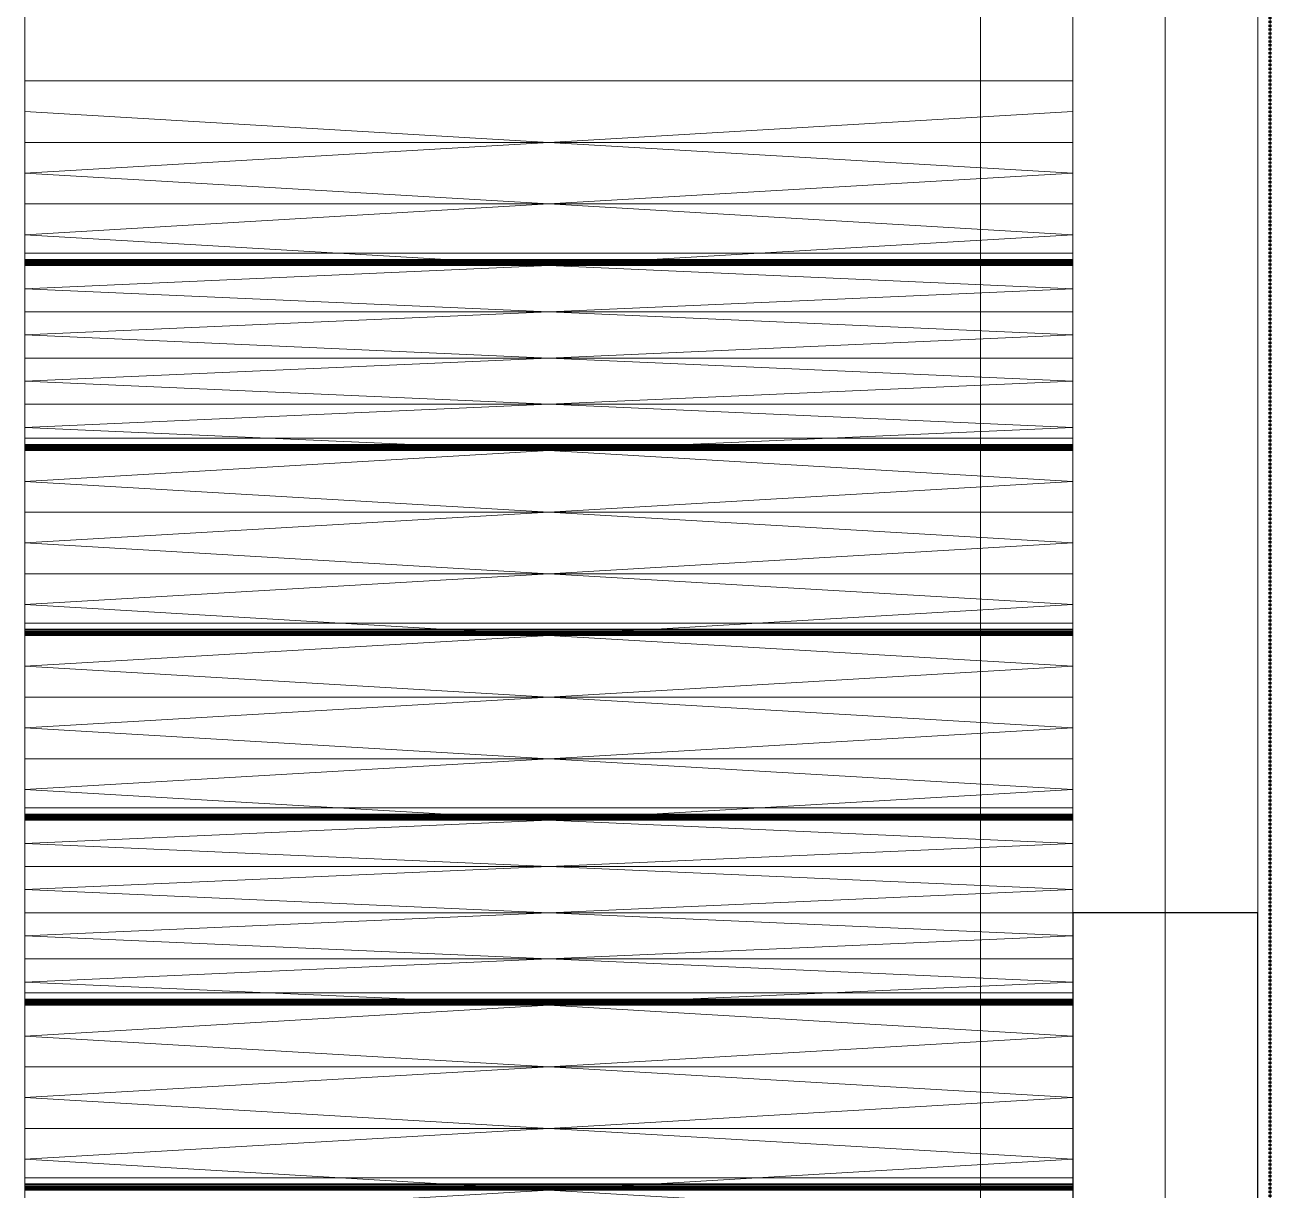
# Model space of a CAD drawing. Header units: millimetres. Extents: x -5300 to 98858, y -5196 to 93886.
# Drawn here: x -1850 to 170, y 83300 to 85191 of the extents above; entities that cross this region are included whole.
import ezdxf

# ---------------------------------------------------------------- set-up
doc = ezdxf.new("R2010")
doc.units = ezdxf.units.MM
doc.linetypes.add('Штрих', pattern=[6.35, 3.175, -3.175])
doc.linetypes.add('Штрих_2_', pattern=[6.35, 3.175, -3.175])
for name, color, linetype, lineweight, true_color in [('_Разделитель помещений_', 4, 'Штрих', 70, 0x00ffff), ('Колонны', 7, 'Continuous', 18, 0x7f7f7f), ('Лестницы', 7, 'Continuous', 18, 0x7f7f7f), ('Перекрытия', 7, 'Continuous', 18, 0x7f7f7f), ('Стены', 7, 'Continuous', 18, 0x7f7f7f)]:
    doc.layers.add(name, color=color, linetype=linetype, lineweight=lineweight, true_color=true_color)

# ---------------------------------------------------------------- blocks, each defined once
blk = doc.blocks.new('ПЕР-003 - ПЕР-003-240210-Подвал')
at = {"layer": 'Перекрытия', "color": 254, "true_color": 0xd4d4d4}
for p, q in [((-150, 89650), (-150, 36650)), ((-150, 36650), (-150, 89650))]:
    blk.add_line(p, q, dxfattribs=at)
blk = doc.blocks.new('СТН-01 - СТН-01 2-240565-Подвал')
at = {"layer": 'Стены', "color": 254, "true_color": 0xd4d4d4}
blk.add_line((0, 0), (0, 89500), dxfattribs=at)
blk = doc.blocks.new('СТН-01 - СТН-01-240558-Подвал')
at = {"layer": 'Стены', "color": 254, "true_color": 0xd4d4d4}
for p, q in [((-300, 89800), (-300, 79600)), ((-300, 89800), (-300, 81500)), ((-300, 79600), (-300, 89800)), ((-150, 89800), (-150, 79600)), ((-150, 79600), (-150, 89800)), ((-150, 81500), (-150, 89800)), ((-150, 89350), (-150, 83750)), ((-150, 89350), (-150, 83750)), ((-150, 83750), (-150, 89350)), ((150, 83750), (150, 89350)), ((150, 83750), (150, 89350)), ((150, 89350), (150, 83750)), ((150, 88390), (150, 82620)), ((150, 88390), (150, 82620)), ((150, 82620), (150, 88390)), ((170, 82620), (170, 88390)), ((170, 82620), (170, 88390)), ((170, 88390), (170, 82620)), ((-150, 83750), (150, 83750)), ((-150, 83750), (-150, 83750)), ((-150, 83750), (150, 83750)), ((-150, 83750), (-150, 83750)), ((150, 83750), (-150, 83750)), ((150, 83750), (150, 83750)), ((150, 83750), (150, 83750))]:
    blk.add_line(p, q, dxfattribs=at)
blk = doc.blocks.new('СТН-01 - СТН-01-240562-Подвал')
for name in ['СТН-01 - СТН-01-240558-Подвал', 'СТН-01 - СТН-01 2-240565-Подвал']:
    blk.add_blockref(name, (0, 0))
blk = doc.blocks.new('СТН-02 217943 - СТН-02 2-248851-Подвал')
at = {"layer": 'Стены', "color": 254, "true_color": 0xd4d4d4}
blk.add_line((-1850, 79600), (-1850, 86300), dxfattribs=at)
blk = doc.blocks.new('СТН-02 217943 - СТН-02 217943-248848-Подвал')
at = {"layer": 'Стены', "color": 254, "true_color": 0xd4d4d4}
for p, q in [((-1850, 79600), (-1850, 86300)), ((-1850, 86300), (-1850, 79600))]:
    blk.add_line(p, q, dxfattribs=at)
blk.add_blockref('СТН-02 217943 - СТН-02 2-248851-Подвал', (0, 0))
blk = doc.blocks.new('ЛК1-Лм1 221610 - ЛК1-Лм1-248860-Подвал')
at = {"layer": 'Лестницы', "color": 254, "true_color": 0xd4d4d4}
for p, q in [((-1850, 85050), (-1850, 85100)), ((-1850, 85100), (-1850, 85100)), ((-1850, 85100), (-1850, 84820)), ((-150, 85100), (-1850, 85100)), ((-1850, 85100), (-1850, 84820)), ((-150, 85100), (-1850, 85100)), ((-1850, 85100), (-1850, 85100)), ((-1850, 85100), (-150, 85100)), ((-1850, 85050), (-1850, 85100)), ((-1850, 85100), (-150, 85100)), ((-150, 85100), (-1850, 85100)), ((-1850, 85100), (-1850, 85100)), ((-1850, 85100), (-150, 85100)), ((-1850, 84800), (-1850, 85100)), ((-1850, 85100), (-150, 85100)), ((-1850, 84810), (-1850, 85100)), ((-1850, 85100), (-1850, 85100)), ((-1850, 85100), (-1850, 84800)), ((-1850, 85100), (-1850, 84810)), ((-150, 85100), (-1850, 85100)), ((-150, 85050), (-150, 85100)), ((-150, 85100), (-150, 85100)), ((-150, 85100), (-150, 84820)), ((-150, 84820), (-150, 85100)), ((-150, 85100), (-150, 85100)), ((-150, 85100), (-150, 85050)), ((-150, 85100), (-150, 85100)), ((-150, 84800), (-150, 85100)), ((-150, 85100), (-150, 85100)), ((-150, 85100), (-150, 84810)), ((-150, 85100), (-150, 84800)), ((-150, 84810), (-150, 85100)), ((-1850, 85000), (-1850, 85050)), ((-1000, 85000), (-1850, 85050)), ((-1850, 85050), (-1000, 85000)), ((-1850, 85000), (-1850, 85050)), ((-150, 85050), (-1000, 85000)), ((-1000, 85000), (-150, 85050)), ((-150, 85000), (-150, 85050)), ((-150, 85050), (-150, 85000)), ((-1850, 84950), (-1850, 85000)), ((-1000, 85000), (-1850, 85000)), ((-1850, 85000), (-1000, 85000)), ((-1000, 85000), (-1850, 84950)), ((-1850, 84950), (-1850, 85000)), ((-1850, 84950), (-1000, 85000)), ((-150, 84950), (-1000, 85000)), ((-1000, 85000), (-150, 85000)), ((-150, 85000), (-1000, 85000)), ((-1000, 85000), (-150, 84950)), ((-150, 84950), (-150, 85000)), ((-150, 85000), (-150, 84950)), ((-1850, 84900), (-1850, 84950)), ((-1850, 84950), (-1000, 84900)), ((-1850, 84900), (-1850, 84950)), ((-1000, 84900), (-1850, 84950)), ((-1000, 84900), (-150, 84950)), ((-150, 84950), (-1000, 84900)), ((-150, 84900), (-150, 84950)), ((-150, 84950), (-150, 84900)), ((-1850, 84850), (-1850, 84900)), ((-1000, 84900), (-1850, 84900)), ((-1850, 84900), (-1000, 84900)), ((-1000, 84900), (-1850, 84850)), ((-1850, 84850), (-1850, 84900)), ((-1850, 84850), (-1000, 84900)), ((-150, 84850), (-1000, 84900)), ((-1000, 84900), (-150, 84900)), ((-150, 84900), (-1000, 84900)), ((-1000, 84900), (-150, 84850)), ((-150, 84850), (-150, 84900)), ((-150, 84900), (-150, 84850)), ((-1850, 84800), (-1850, 84850)), ((-1850, 84850), (-1000, 84800)), ((-1850, 84800), (-1850, 84850)), ((-1000, 84800), (-1850, 84850)), ((-1000, 84800), (-150, 84850)), ((-150, 84850), (-1000, 84800)), ((-150, 84800), (-150, 84850)), ((-150, 84850), (-150, 84800)), ((-1850, 84820), (-1850, 84820)), ((-1850, 84820), (-1850, 84520)), ((-1850, 84820), (-1850, 84520)), ((-150, 84820), (-1850, 84820)), ((-1850, 84820), (-1850, 84820)), ((-1850, 84820), (-150, 84820)), ((-150, 84820), (-1850, 84820)), ((-1850, 84820), (-150, 84820)), ((-150, 84820), (-1850, 84820)), ((-1850, 84820), (-1850, 84800)), ((-1850, 84820), (-150, 84820)), ((-150, 84820), (-1850, 84820)), ((-1850, 84820), (-1850, 84820)), ((-1850, 84800), (-1850, 84820)), ((-1850, 84820), (-1850, 84820)), ((-1850, 84820), (-1850, 84800)), ((-1850, 84820), (-150, 84820)), ((-1850, 84800), (-1850, 84820)), ((-150, 84820), (-1850, 84820)), ((-1850, 84820), (-1850, 84820)), ((-1850, 84820), (-150, 84820)), ((-1850, 84500), (-1850, 84820)), ((-1850, 84820), (-150, 84820)), ((-1850, 84510), (-1850, 84820)), ((-1850, 84820), (-1850, 84820)), ((-1850, 84820), (-1850, 84500)), ((-1850, 84820), (-1850, 84510)), ((-150, 84820), (-1850, 84820)), ((-150, 84820), (-150, 84820)), ((-150, 84820), (-150, 84520)), ((-150, 84520), (-150, 84820)), ((-150, 84820), (-150, 84820)), ((-150, 84800), (-150, 84820)), ((-150, 84800), (-150, 84820)), ((-150, 84820), (-150, 84820)), ((-150, 84820), (-150, 84800)), ((-150, 84820), (-150, 84820)), ((-150, 84820), (-150, 84800)), ((-150, 84820), (-150, 84820)), ((-150, 84500), (-150, 84820)), ((-150, 84820), (-150, 84820)), ((-150, 84820), (-150, 84510)), ((-150, 84820), (-150, 84500)), ((-150, 84510), (-150, 84820)), ((-1850, 84808.3), (-1850, 84810)), ((-1850, 84810), (-150, 84810)), ((-150, 84810), (-1850, 84810)), ((-1850, 84810), (-1850, 84808.3)), ((-1850, 84806.6), (-1850, 84808.3)), ((-1850, 84808.3), (-150, 84808.3)), ((-150, 84808.3), (-1850, 84808.3)), ((-1850, 84808.3), (-1850, 84806.6)), ((-1850, 84805), (-1850, 84806.6)), ((-1850, 84806.6), (-150, 84806.6)), ((-150, 84806.6), (-1850, 84806.6)), ((-1850, 84806.6), (-1850, 84805)), ((-1850, 84803.6), (-1850, 84805)), ((-1850, 84805), (-150, 84805)), ((-150, 84805), (-1850, 84805)), ((-1850, 84805), (-1850, 84803.6)), ((-1850, 84802.3), (-1850, 84803.6)), ((-1850, 84803.6), (-150, 84803.6)), ((-150, 84803.6), (-1850, 84803.6)), ((-1850, 84803.6), (-1850, 84802.3)), ((-1850, 84801.3), (-1850, 84802.3)), ((-1850, 84802.3), (-150, 84802.3)), ((-150, 84802.3), (-1850, 84802.3)), ((-1850, 84802.3), (-1850, 84801.3)), ((-1850, 84800.6), (-1850, 84801.3)), ((-1850, 84801.3), (-150, 84801.3)), ((-150, 84801.3), (-1850, 84801.3)), ((-1850, 84801.3), (-1850, 84800.6)), ((-1850, 84800.2), (-1850, 84800.6)), ((-1850, 84800.6), (-150, 84800.6)), ((-150, 84800.6), (-1850, 84800.6)), ((-1850, 84800.6), (-1850, 84800.2)), ((-1850, 84800), (-1850, 84800.2)), ((-1850, 84800.2), (-150, 84800.2)), ((-150, 84800.2), (-1850, 84800.2)), ((-1850, 84800.2), (-1850, 84800)), ((-1850, 84762.5), (-1850, 84800)), ((-1000, 84800), (-1850, 84800)), ((-1850, 84800), (-1000, 84800)), ((-1000, 84800), (-1850, 84762.5)), ((-1850, 84762.5), (-1850, 84800)), ((-1850, 84762.5), (-1000, 84800)), ((-1850, 84800), (-150, 84800)), ((-1850, 84800), (-150, 84800)), ((-150, 84800), (-1850, 84800)), ((-1850, 84800), (-1850, 84800)), ((-1850, 84800), (-1850, 84800)), ((-150, 84800), (-1850, 84800)), ((-150, 84800), (-1850, 84800)), ((-1850, 84800), (-1850, 84800)), ((-1850, 84800), (-150, 84800)), ((-1850, 84800), (-1850, 84800)), ((-1850, 84800), (-150, 84800)), ((-150, 84800), (-1850, 84800)), ((-150, 84762.5), (-1000, 84800)), ((-1000, 84800), (-150, 84800)), ((-150, 84800), (-1000, 84800)), ((-1000, 84800), (-150, 84762.5)), ((-150, 84810), (-150, 84808.3)), ((-150, 84808.3), (-150, 84810)), ((-150, 84808.3), (-150, 84806.6)), ((-150, 84806.6), (-150, 84808.3)), ((-150, 84806.6), (-150, 84805)), ((-150, 84805), (-150, 84806.6)), ((-150, 84805), (-150, 84803.6)), ((-150, 84803.6), (-150, 84805)), ((-150, 84803.6), (-150, 84802.3)), ((-150, 84802.3), (-150, 84803.6)), ((-150, 84802.3), (-150, 84801.3)), ((-150, 84801.3), (-150, 84802.3)), ((-150, 84801.3), (-150, 84800.6)), ((-150, 84800.6), (-150, 84801.3)), ((-150, 84800.6), (-150, 84800.2)), ((-150, 84800.2), (-150, 84800.6)), ((-150, 84800.2), (-150, 84800)), ((-150, 84800), (-150, 84800.2)), ((-150, 84762.5), (-150, 84800)), ((-150, 84800), (-150, 84762.5)), ((-150, 84800), (-150, 84800)), ((-150, 84800), (-150, 84800)), ((-150, 84800), (-150, 84800)), ((-150, 84800), (-150, 84800)), ((-1850, 84725), (-1850, 84762.5)), ((-1850, 84762.5), (-1000, 84725)), ((-1850, 84725), (-1850, 84762.5)), ((-1000, 84725), (-1850, 84762.5)), ((-1000, 84725), (-150, 84762.5)), ((-150, 84762.5), (-1000, 84725)), ((-150, 84725), (-150, 84762.5)), ((-150, 84762.5), (-150, 84725)), ((-1850, 84687.5), (-1850, 84725)), ((-1000, 84725), (-1850, 84725)), ((-1850, 84725), (-1000, 84725)), ((-1000, 84725), (-1850, 84687.5)), ((-1850, 84687.5), (-1850, 84725)), ((-1850, 84687.5), (-1000, 84725)), ((-150, 84687.5), (-1000, 84725)), ((-1000, 84725), (-150, 84725)), ((-150, 84725), (-1000, 84725)), ((-1000, 84725), (-150, 84687.5)), ((-150, 84687.5), (-150, 84725)), ((-150, 84725), (-150, 84687.5)), ((-1850, 84650), (-1850, 84687.5)), ((-1850, 84687.5), (-1000, 84650)), ((-1850, 84650), (-1850, 84687.5)), ((-1000, 84650), (-1850, 84687.5)), ((-1000, 84650), (-150, 84687.5)), ((-150, 84687.5), (-1000, 84650)), ((-150, 84650), (-150, 84687.5)), ((-150, 84687.5), (-150, 84650)), ((-1850, 84612.5), (-1850, 84650)), ((-1000, 84650), (-1850, 84650)), ((-1850, 84650), (-1000, 84650)), ((-1000, 84650), (-1850, 84612.5)), ((-1850, 84612.5), (-1850, 84650)), ((-1850, 84612.5), (-1000, 84650)), ((-150, 84612.5), (-1000, 84650)), ((-1000, 84650), (-150, 84650)), ((-150, 84650), (-1000, 84650)), ((-1000, 84650), (-150, 84612.5)), ((-150, 84612.5), (-150, 84650)), ((-150, 84650), (-150, 84612.5)), ((-1850, 84575), (-1850, 84612.5)), ((-1850, 84612.5), (-1000, 84575)), ((-1850, 84575), (-1850, 84612.5)), ((-1000, 84575), (-1850, 84612.5)), ((-1000, 84575), (-150, 84612.5)), ((-150, 84612.5), (-1000, 84575)), ((-150, 84575), (-150, 84612.5)), ((-150, 84612.5), (-150, 84575)), ((-1850, 84537.5), (-1850, 84575)), ((-1000, 84575), (-1850, 84575)), ((-1850, 84575), (-1000, 84575)), ((-1000, 84575), (-1850, 84537.5)), ((-1850, 84537.5), (-1850, 84575)), ((-1850, 84537.5), (-1000, 84575)), ((-150, 84537.5), (-1000, 84575)), ((-1000, 84575), (-150, 84575)), ((-150, 84575), (-1000, 84575)), ((-1000, 84575), (-150, 84537.5)), ((-150, 84537.5), (-150, 84575)), ((-150, 84575), (-150, 84537.5)), ((-1850, 84500), (-1850, 84537.5)), ((-1850, 84537.5), (-1000, 84500)), ((-1850, 84500), (-1850, 84537.5)), ((-1000, 84500), (-1850, 84537.5)), ((-1000, 84500), (-150, 84537.5)), ((-150, 84537.5), (-1000, 84500)), ((-150, 84500), (-150, 84537.5)), ((-150, 84537.5), (-150, 84500)), ((-1850, 84520), (-1850, 84520)), ((-1850, 84520), (-1850, 84220)), ((-1850, 84520), (-1850, 84220)), ((-150, 84520), (-1850, 84520)), ((-1850, 84520), (-150, 84520)), ((-150, 84520), (-1850, 84520)), ((-1850, 84520), (-1850, 84520)), ((-1850, 84520), (-150, 84520)), ((-150, 84520), (-1850, 84520)), ((-1850, 84520), (-1850, 84500)), ((-1850, 84520), (-150, 84520)), ((-150, 84520), (-1850, 84520)), ((-1850, 84520), (-1850, 84520)), ((-1850, 84500), (-1850, 84520)), ((-1850, 84520), (-1850, 84520)), ((-1850, 84520), (-1850, 84500)), ((-1850, 84520), (-150, 84520)), ((-1850, 84500), (-1850, 84520)), ((-150, 84520), (-1850, 84520)), ((-1850, 84520), (-1850, 84520)), ((-1850, 84520), (-150, 84520)), ((-1850, 84200), (-1850, 84520)), ((-1850, 84520), (-150, 84520)), ((-1850, 84210), (-1850, 84520)), ((-1850, 84520), (-1850, 84520)), ((-1850, 84520), (-1850, 84200)), ((-1850, 84520), (-1850, 84210)), ((-150, 84520), (-1850, 84520)), ((-150, 84520), (-150, 84520)), ((-150, 84520), (-150, 84220)), ((-150, 84220), (-150, 84520)), ((-150, 84520), (-150, 84520)), ((-150, 84500), (-150, 84520)), ((-150, 84500), (-150, 84520)), ((-150, 84520), (-150, 84520)), ((-150, 84520), (-150, 84500)), ((-150, 84520), (-150, 84520)), ((-150, 84520), (-150, 84500)), ((-150, 84520), (-150, 84520)), ((-150, 84200), (-150, 84520)), ((-150, 84520), (-150, 84520)), ((-150, 84520), (-150, 84210)), ((-150, 84520), (-150, 84200)), ((-150, 84210), (-150, 84520)), ((-1850, 84508.3), (-1850, 84510)), ((-1850, 84510), (-150, 84510)), ((-150, 84510), (-1850, 84510)), ((-1850, 84510), (-1850, 84508.3)), ((-1850, 84506.6), (-1850, 84508.3)), ((-1850, 84508.3), (-150, 84508.3)), ((-150, 84508.3), (-1850, 84508.3)), ((-1850, 84508.3), (-1850, 84506.6)), ((-1850, 84505), (-1850, 84506.6)), ((-1850, 84506.6), (-150, 84506.6)), ((-150, 84506.6), (-1850, 84506.6)), ((-1850, 84506.6), (-1850, 84505)), ((-1850, 84503.6), (-1850, 84505)), ((-1850, 84505), (-150, 84505)), ((-150, 84505), (-1850, 84505)), ((-1850, 84505), (-1850, 84503.6)), ((-1850, 84502.3), (-1850, 84503.6)), ((-1850, 84503.6), (-150, 84503.6)), ((-150, 84503.6), (-1850, 84503.6)), ((-1850, 84503.6), (-1850, 84502.3)), ((-1850, 84501.3), (-1850, 84502.3)), ((-1850, 84502.3), (-150, 84502.3)), ((-150, 84502.3), (-1850, 84502.3)), ((-1850, 84502.3), (-1850, 84501.3)), ((-1850, 84500.6), (-1850, 84501.3)), ((-1850, 84501.3), (-150, 84501.3)), ((-150, 84501.3), (-1850, 84501.3)), ((-1850, 84501.3), (-1850, 84500.6)), ((-1850, 84500.2), (-1850, 84500.6)), ((-1850, 84500.6), (-150, 84500.6)), ((-150, 84500.6), (-1850, 84500.6)), ((-1850, 84500.6), (-1850, 84500.2)), ((-1850, 84500), (-1850, 84500.2)), ((-1850, 84500.2), (-150, 84500.2)), ((-150, 84500.2), (-1850, 84500.2)), ((-1850, 84500.2), (-1850, 84500)), ((-1850, 84450), (-1850, 84500)), ((-1000, 84500), (-1850, 84500)), ((-1850, 84500), (-1000, 84500)), ((-1000, 84500), (-1850, 84450)), ((-1850, 84450), (-1850, 84500)), ((-1850, 84450), (-1000, 84500)), ((-1850, 84500), (-150, 84500)), ((-1850, 84500), (-150, 84500)), ((-150, 84500), (-1850, 84500)), ((-1850, 84500), (-1850, 84500)), ((-1850, 84500), (-1850, 84500)), ((-150, 84500), (-1850, 84500)), ((-150, 84500), (-1850, 84500)), ((-1850, 84500), (-1850, 84500)), ((-1850, 84500), (-150, 84500)), ((-1850, 84500), (-1850, 84500)), ((-1850, 84500), (-150, 84500)), ((-150, 84500), (-1850, 84500)), ((-150, 84450), (-1000, 84500)), ((-1000, 84500), (-150, 84500)), ((-150, 84500), (-1000, 84500)), ((-1000, 84500), (-150, 84450)), ((-150, 84510), (-150, 84508.3)), ((-150, 84508.3), (-150, 84510)), ((-150, 84508.3), (-150, 84506.6)), ((-150, 84506.6), (-150, 84508.3)), ((-150, 84506.6), (-150, 84505)), ((-150, 84505), (-150, 84506.6)), ((-150, 84505), (-150, 84503.6)), ((-150, 84503.6), (-150, 84505)), ((-150, 84503.6), (-150, 84502.3)), ((-150, 84502.3), (-150, 84503.6)), ((-150, 84502.3), (-150, 84501.3)), ((-150, 84501.3), (-150, 84502.3)), ((-150, 84501.3), (-150, 84500.6)), ((-150, 84500.6), (-150, 84501.3)), ((-150, 84500.6), (-150, 84500.2)), ((-150, 84500.2), (-150, 84500.6)), ((-150, 84500.2), (-150, 84500)), ((-150, 84500), (-150, 84500.2)), ((-150, 84450), (-150, 84500)), ((-150, 84500), (-150, 84450)), ((-150, 84500), (-150, 84500)), ((-150, 84500), (-150, 84500)), ((-150, 84500), (-150, 84500)), ((-150, 84500), (-150, 84500)), ((-1850, 84400), (-1850, 84450)), ((-1850, 84450), (-1000, 84400)), ((-1850, 84400), (-1850, 84450)), ((-1000, 84400), (-1850, 84450)), ((-1000, 84400), (-150, 84450)), ((-150, 84450), (-1000, 84400)), ((-150, 84400), (-150, 84450)), ((-150, 84450), (-150, 84400)), ((-1850, 84350), (-1850, 84400)), ((-1000, 84400), (-1850, 84400)), ((-1850, 84400), (-1000, 84400)), ((-1000, 84400), (-1850, 84350)), ((-1850, 84350), (-1850, 84400)), ((-1850, 84350), (-1000, 84400)), ((-150, 84350), (-1000, 84400)), ((-1000, 84400), (-150, 84400)), ((-150, 84400), (-1000, 84400)), ((-1000, 84400), (-150, 84350)), ((-150, 84350), (-150, 84400)), ((-150, 84400), (-150, 84350)), ((-1850, 84300), (-1850, 84350)), ((-1850, 84350), (-1000, 84300)), ((-1850, 84300), (-1850, 84350)), ((-1000, 84300), (-1850, 84350)), ((-1000, 84300), (-150, 84350)), ((-150, 84350), (-1000, 84300)), ((-150, 84300), (-150, 84350)), ((-150, 84350), (-150, 84300)), ((-1850, 84250), (-1850, 84300)), ((-1000, 84300), (-1850, 84300)), ((-1850, 84300), (-1000, 84300)), ((-1000, 84300), (-1850, 84250)), ((-1850, 84250), (-1850, 84300)), ((-1850, 84250), (-1000, 84300)), ((-150, 84250), (-1000, 84300)), ((-1000, 84300), (-150, 84300)), ((-150, 84300), (-1000, 84300)), ((-1000, 84300), (-150, 84250)), ((-150, 84250), (-150, 84300)), ((-150, 84300), (-150, 84250)), ((-1850, 84200), (-1850, 84250)), ((-1850, 84250), (-1000, 84200)), ((-1850, 84200), (-1850, 84250)), ((-1000, 84200), (-1850, 84250)), ((-1000, 84200), (-150, 84250)), ((-150, 84250), (-1000, 84200)), ((-150, 84200), (-150, 84250)), ((-150, 84250), (-150, 84200)), ((-1850, 84220), (-1850, 84220)), ((-1850, 84220), (-1850, 83920)), ((-1850, 84220), (-1850, 83920)), ((-150, 84220), (-1850, 84220)), ((-1850, 84220), (-150, 84220)), ((-150, 84220), (-1850, 84220)), ((-1850, 84220), (-1850, 84220)), ((-1850, 84220), (-150, 84220)), ((-150, 84220), (-1850, 84220)), ((-1850, 84220), (-1850, 84200)), ((-1850, 84220), (-150, 84220)), ((-150, 84220), (-1850, 84220)), ((-1850, 84220), (-1850, 84220)), ((-1850, 84200), (-1850, 84220)), ((-1850, 84220), (-1850, 84220)), ((-1850, 84220), (-1850, 84200)), ((-1850, 84220), (-150, 84220)), ((-1850, 84200), (-1850, 84220)), ((-150, 84220), (-1850, 84220)), ((-1850, 84220), (-1850, 84220)), ((-1850, 84220), (-150, 84220)), ((-1850, 83900), (-1850, 84220)), ((-1850, 84220), (-150, 84220)), ((-1850, 83910), (-1850, 84220)), ((-1850, 84220), (-1850, 84220)), ((-1850, 84220), (-1850, 83900)), ((-1850, 84220), (-1850, 83910)), ((-150, 84220), (-1850, 84220)), ((-150, 84220), (-150, 84220)), ((-150, 84220), (-150, 83920)), ((-150, 83920), (-150, 84220)), ((-150, 84220), (-150, 84220)), ((-150, 84200), (-150, 84220)), ((-150, 84200), (-150, 84220)), ((-150, 84220), (-150, 84220)), ((-150, 84220), (-150, 84200)), ((-150, 84220), (-150, 84220)), ((-150, 84220), (-150, 84200)), ((-150, 84220), (-150, 84220)), ((-150, 83900), (-150, 84220)), ((-150, 84220), (-150, 84220)), ((-150, 84220), (-150, 83910)), ((-150, 84220), (-150, 83900)), ((-150, 83910), (-150, 84220)), ((-1850, 84208.3), (-1850, 84210)), ((-1850, 84210), (-150, 84210)), ((-150, 84210), (-1850, 84210)), ((-1850, 84210), (-1850, 84208.3)), ((-1850, 84206.6), (-1850, 84208.3)), ((-1850, 84208.3), (-150, 84208.3)), ((-150, 84208.3), (-1850, 84208.3)), ((-1850, 84208.3), (-1850, 84206.6)), ((-1850, 84205), (-1850, 84206.6)), ((-1850, 84206.6), (-150, 84206.6)), ((-150, 84206.6), (-1850, 84206.6)), ((-1850, 84206.6), (-1850, 84205)), ((-1850, 84203.6), (-1850, 84205)), ((-1850, 84205), (-150, 84205)), ((-150, 84205), (-1850, 84205)), ((-1850, 84205), (-1850, 84203.6)), ((-1850, 84202.3), (-1850, 84203.6)), ((-1850, 84203.6), (-150, 84203.6)), ((-150, 84203.6), (-1850, 84203.6)), ((-1850, 84203.6), (-1850, 84202.3)), ((-1850, 84201.3), (-1850, 84202.3)), ((-1850, 84202.3), (-150, 84202.3)), ((-150, 84202.3), (-1850, 84202.3)), ((-1850, 84202.3), (-1850, 84201.3)), ((-1850, 84200.6), (-1850, 84201.3)), ((-1850, 84201.3), (-150, 84201.3)), ((-150, 84201.3), (-1850, 84201.3)), ((-1850, 84201.3), (-1850, 84200.6)), ((-1850, 84200.2), (-1850, 84200.6)), ((-1850, 84200.6), (-150, 84200.6)), ((-150, 84200.6), (-1850, 84200.6)), ((-1850, 84200.6), (-1850, 84200.2)), ((-1850, 84200), (-1850, 84200.2)), ((-1850, 84200.2), (-150, 84200.2)), ((-150, 84200.2), (-1850, 84200.2)), ((-1850, 84200.2), (-1850, 84200)), ((-1850, 84150), (-1850, 84200)), ((-1000, 84200), (-1850, 84200)), ((-1850, 84200), (-1000, 84200)), ((-1000, 84200), (-1850, 84150)), ((-1850, 84150), (-1850, 84200)), ((-1850, 84150), (-1000, 84200)), ((-1850, 84200), (-150, 84200)), ((-1850, 84200), (-150, 84200)), ((-150, 84200), (-1850, 84200)), ((-1850, 84200), (-1850, 84200)), ((-1850, 84200), (-1850, 84200)), ((-150, 84200), (-1850, 84200)), ((-150, 84200), (-1850, 84200)), ((-1850, 84200), (-1850, 84200)), ((-1850, 84200), (-150, 84200)), ((-1850, 84200), (-1850, 84200)), ((-1850, 84200), (-150, 84200)), ((-150, 84200), (-1850, 84200)), ((-150, 84150), (-1000, 84200)), ((-1000, 84200), (-150, 84200)), ((-150, 84200), (-1000, 84200)), ((-1000, 84200), (-150, 84150)), ((-150, 84210), (-150, 84208.3)), ((-150, 84208.3), (-150, 84210)), ((-150, 84208.3), (-150, 84206.6)), ((-150, 84206.6), (-150, 84208.3)), ((-150, 84206.6), (-150, 84205)), ((-150, 84205), (-150, 84206.6)), ((-150, 84205), (-150, 84203.6)), ((-150, 84203.6), (-150, 84205)), ((-150, 84203.6), (-150, 84202.3)), ((-150, 84202.3), (-150, 84203.6)), ((-150, 84202.3), (-150, 84201.3)), ((-150, 84201.3), (-150, 84202.3)), ((-150, 84201.3), (-150, 84200.6)), ((-150, 84200.6), (-150, 84201.3)), ((-150, 84200.6), (-150, 84200.2)), ((-150, 84200.2), (-150, 84200.6)), ((-150, 84200.2), (-150, 84200)), ((-150, 84200), (-150, 84200.2)), ((-150, 84150), (-150, 84200)), ((-150, 84200), (-150, 84150)), ((-150, 84200), (-150, 84200)), ((-150, 84200), (-150, 84200)), ((-150, 84200), (-150, 84200)), ((-150, 84200), (-150, 84200)), ((-1850, 84100), (-1850, 84150)), ((-1850, 84150), (-1000, 84100)), ((-1850, 84100), (-1850, 84150)), ((-1000, 84100), (-1850, 84150)), ((-1000, 84100), (-150, 84150)), ((-150, 84150), (-1000, 84100)), ((-150, 84100), (-150, 84150)), ((-150, 84150), (-150, 84100)), ((-1850, 84050), (-1850, 84100)), ((-1000, 84100), (-1850, 84100)), ((-1850, 84100), (-1000, 84100)), ((-1000, 84100), (-1850, 84050)), ((-1850, 84050), (-1850, 84100)), ((-1850, 84050), (-1000, 84100)), ((-150, 84050), (-1000, 84100)), ((-1000, 84100), (-150, 84100)), ((-150, 84100), (-1000, 84100)), ((-1000, 84100), (-150, 84050)), ((-150, 84050), (-150, 84100)), ((-150, 84100), (-150, 84050)), ((-1850, 84000), (-1850, 84050)), ((-1850, 84050), (-1000, 84000)), ((-1850, 84000), (-1850, 84050)), ((-1000, 84000), (-1850, 84050)), ((-1000, 84000), (-150, 84050)), ((-150, 84050), (-1000, 84000)), ((-150, 84000), (-150, 84050)), ((-150, 84050), (-150, 84000)), ((-1850, 83950), (-1850, 84000)), ((-1000, 84000), (-1850, 84000)), ((-1850, 84000), (-1000, 84000)), ((-1000, 84000), (-1850, 83950)), ((-1850, 83950), (-1850, 84000)), ((-1850, 83950), (-1000, 84000)), ((-150, 83950), (-1000, 84000)), ((-1000, 84000), (-150, 84000)), ((-150, 84000), (-1000, 84000)), ((-1000, 84000), (-150, 83950)), ((-150, 83950), (-150, 84000)), ((-150, 84000), (-150, 83950)), ((-1850, 83900), (-1850, 83950)), ((-1850, 83950), (-1000, 83900)), ((-1850, 83900), (-1850, 83950)), ((-1000, 83900), (-1850, 83950)), ((-1000, 83900), (-150, 83950)), ((-150, 83950), (-1000, 83900)), ((-150, 83900), (-150, 83950)), ((-150, 83950), (-150, 83900)), ((-1850, 83920), (-1850, 83920)), ((-1850, 83920), (-1850, 83620)), ((-1850, 83920), (-1850, 83620)), ((-150, 83920), (-1850, 83920)), ((-1850, 83920), (-150, 83920)), ((-150, 83920), (-1850, 83920)), ((-1850, 83920), (-1850, 83920)), ((-1850, 83920), (-150, 83920)), ((-150, 83920), (-1850, 83920)), ((-1850, 83920), (-1850, 83900)), ((-1850, 83920), (-150, 83920)), ((-150, 83920), (-1850, 83920)), ((-1850, 83920), (-1850, 83920)), ((-1850, 83900), (-1850, 83920)), ((-1850, 83920), (-1850, 83920)), ((-1850, 83920), (-1850, 83900)), ((-1850, 83920), (-150, 83920)), ((-1850, 83900), (-1850, 83920)), ((-150, 83920), (-1850, 83920)), ((-1850, 83920), (-1850, 83920)), ((-1850, 83920), (-150, 83920)), ((-1850, 83600), (-1850, 83920)), ((-1850, 83920), (-150, 83920)), ((-1850, 83610), (-1850, 83920)), ((-1850, 83920), (-1850, 83920)), ((-1850, 83920), (-1850, 83600)), ((-1850, 83920), (-1850, 83610)), ((-150, 83920), (-1850, 83920)), ((-150, 83920), (-150, 83920)), ((-150, 83920), (-150, 83620)), ((-150, 83620), (-150, 83920)), ((-150, 83920), (-150, 83920)), ((-150, 83900), (-150, 83920)), ((-150, 83900), (-150, 83920)), ((-150, 83920), (-150, 83920)), ((-150, 83920), (-150, 83900)), ((-150, 83920), (-150, 83920)), ((-150, 83920), (-150, 83900)), ((-150, 83920), (-150, 83920)), ((-150, 83600), (-150, 83920)), ((-150, 83920), (-150, 83920)), ((-150, 83920), (-150, 83610)), ((-150, 83920), (-150, 83600)), ((-150, 83610), (-150, 83920)), ((-1850, 83908.3), (-1850, 83910)), ((-1850, 83910), (-150, 83910)), ((-150, 83910), (-1850, 83910)), ((-1850, 83910), (-1850, 83908.3)), ((-1850, 83906.6), (-1850, 83908.3)), ((-1850, 83908.3), (-150, 83908.3)), ((-150, 83908.3), (-1850, 83908.3)), ((-1850, 83908.3), (-1850, 83906.6)), ((-1850, 83905), (-1850, 83906.6)), ((-1850, 83906.6), (-150, 83906.6)), ((-150, 83906.6), (-1850, 83906.6)), ((-1850, 83906.6), (-1850, 83905)), ((-1850, 83903.6), (-1850, 83905)), ((-1850, 83905), (-150, 83905)), ((-150, 83905), (-1850, 83905)), ((-1850, 83905), (-1850, 83903.6)), ((-1850, 83902.3), (-1850, 83903.6)), ((-1850, 83903.6), (-150, 83903.6)), ((-150, 83903.6), (-1850, 83903.6)), ((-1850, 83903.6), (-1850, 83902.3)), ((-1850, 83901.3), (-1850, 83902.3)), ((-1850, 83902.3), (-150, 83902.3)), ((-150, 83902.3), (-1850, 83902.3)), ((-1850, 83902.3), (-1850, 83901.3)), ((-1850, 83900.6), (-1850, 83901.3)), ((-1850, 83901.3), (-150, 83901.3)), ((-150, 83901.3), (-1850, 83901.3)), ((-1850, 83901.3), (-1850, 83900.6)), ((-1850, 83900.2), (-1850, 83900.6)), ((-1850, 83900.6), (-150, 83900.6)), ((-150, 83900.6), (-1850, 83900.6)), ((-1850, 83900.6), (-1850, 83900.2)), ((-1850, 83900), (-1850, 83900.2)), ((-1850, 83900.2), (-150, 83900.2)), ((-150, 83900.2), (-1850, 83900.2)), ((-1850, 83900.2), (-1850, 83900)), ((-1850, 83862.5), (-1850, 83900)), ((-1000, 83900), (-1850, 83900)), ((-1850, 83900), (-1000, 83900)), ((-1000, 83900), (-1850, 83862.5)), ((-1850, 83862.5), (-1850, 83900)), ((-1850, 83862.5), (-1000, 83900)), ((-1850, 83900), (-150, 83900)), ((-1850, 83900), (-150, 83900)), ((-150, 83900), (-1850, 83900)), ((-1850, 83900), (-1850, 83900)), ((-1850, 83900), (-1850, 83900)), ((-150, 83900), (-1850, 83900)), ((-150, 83900), (-1850, 83900)), ((-1850, 83900), (-1850, 83900)), ((-1850, 83900), (-150, 83900)), ((-1850, 83900), (-1850, 83900)), ((-1850, 83900), (-150, 83900)), ((-150, 83900), (-1850, 83900)), ((-150, 83862.5), (-1000, 83900)), ((-1000, 83900), (-150, 83900)), ((-150, 83900), (-1000, 83900)), ((-1000, 83900), (-150, 83862.5)), ((-150, 83910), (-150, 83908.3)), ((-150, 83908.3), (-150, 83910)), ((-150, 83908.3), (-150, 83906.6)), ((-150, 83906.6), (-150, 83908.3)), ((-150, 83906.6), (-150, 83905)), ((-150, 83905), (-150, 83906.6)), ((-150, 83905), (-150, 83903.6)), ((-150, 83903.6), (-150, 83905)), ((-150, 83903.6), (-150, 83902.3)), ((-150, 83902.3), (-150, 83903.6)), ((-150, 83902.3), (-150, 83901.3)), ((-150, 83901.3), (-150, 83902.3)), ((-150, 83901.3), (-150, 83900.6)), ((-150, 83900.6), (-150, 83901.3)), ((-150, 83900.6), (-150, 83900.2)), ((-150, 83900.2), (-150, 83900.6)), ((-150, 83900.2), (-150, 83900)), ((-150, 83900), (-150, 83900.2)), ((-150, 83862.5), (-150, 83900)), ((-150, 83900), (-150, 83862.5)), ((-150, 83900), (-150, 83900)), ((-150, 83900), (-150, 83900)), ((-150, 83900), (-150, 83900)), ((-150, 83900), (-150, 83900)), ((-1850, 83825), (-1850, 83862.5)), ((-1850, 83862.5), (-1000, 83825)), ((-1850, 83825), (-1850, 83862.5)), ((-1000, 83825), (-1850, 83862.5)), ((-1000, 83825), (-150, 83862.5)), ((-150, 83862.5), (-1000, 83825)), ((-150, 83825), (-150, 83862.5)), ((-150, 83862.5), (-150, 83825)), ((-1850, 83787.5), (-1850, 83825)), ((-1000, 83825), (-1850, 83825)), ((-1850, 83825), (-1000, 83825)), ((-1000, 83825), (-1850, 83787.5)), ((-1850, 83787.5), (-1850, 83825)), ((-1850, 83787.5), (-1000, 83825)), ((-150, 83787.5), (-1000, 83825)), ((-1000, 83825), (-150, 83825)), ((-150, 83825), (-1000, 83825)), ((-1000, 83825), (-150, 83787.5)), ((-150, 83787.5), (-150, 83825)), ((-150, 83825), (-150, 83787.5)), ((-1850, 83750), (-1850, 83787.5)), ((-1850, 83787.5), (-1000, 83750)), ((-1850, 83750), (-1850, 83787.5)), ((-1000, 83750), (-1850, 83787.5)), ((-1000, 83750), (-150, 83787.5)), ((-150, 83787.5), (-1000, 83750)), ((-150, 83750), (-150, 83787.5)), ((-150, 83787.5), (-150, 83750)), ((-1850, 83712.5), (-1850, 83750)), ((-1000, 83750), (-1850, 83750)), ((-1850, 83750), (-1000, 83750)), ((-1000, 83750), (-1850, 83712.5)), ((-1850, 83712.5), (-1850, 83750)), ((-1850, 83712.5), (-1000, 83750)), ((-150, 83712.5), (-1000, 83750)), ((-1000, 83750), (-150, 83750)), ((-150, 83750), (-1000, 83750)), ((-1000, 83750), (-150, 83712.5)), ((-150, 83712.5), (-150, 83750)), ((-150, 83750), (-150, 83712.5)), ((-1850, 83675), (-1850, 83712.5)), ((-1850, 83712.5), (-1000, 83675)), ((-1850, 83675), (-1850, 83712.5)), ((-1000, 83675), (-1850, 83712.5)), ((-1000, 83675), (-150, 83712.5)), ((-150, 83712.5), (-1000, 83675)), ((-150, 83675), (-150, 83712.5)), ((-150, 83712.5), (-150, 83675)), ((-1850, 83637.5), (-1850, 83675)), ((-1000, 83675), (-1850, 83675)), ((-1850, 83675), (-1000, 83675)), ((-1000, 83675), (-1850, 83637.5)), ((-1850, 83637.5), (-1850, 83675)), ((-1850, 83637.5), (-1000, 83675)), ((-150, 83637.5), (-1000, 83675)), ((-1000, 83675), (-150, 83675)), ((-150, 83675), (-1000, 83675)), ((-1000, 83675), (-150, 83637.5)), ((-150, 83637.5), (-150, 83675)), ((-150, 83675), (-150, 83637.5)), ((-1850, 83600), (-1850, 83637.5)), ((-1850, 83637.5), (-1000, 83600)), ((-1850, 83600), (-1850, 83637.5)), ((-1000, 83600), (-1850, 83637.5)), ((-1000, 83600), (-150, 83637.5)), ((-150, 83637.5), (-1000, 83600)), ((-150, 83600), (-150, 83637.5)), ((-150, 83637.5), (-150, 83600)), ((-1850, 83620), (-1850, 83620)), ((-1850, 83620), (-1850, 83320)), ((-1850, 83620), (-1850, 83320)), ((-150, 83620), (-1850, 83620)), ((-1850, 83620), (-150, 83620)), ((-150, 83620), (-1850, 83620)), ((-1850, 83620), (-1850, 83620)), ((-1850, 83620), (-150, 83620)), ((-150, 83620), (-1850, 83620)), ((-1850, 83620), (-1850, 83600)), ((-1850, 83620), (-150, 83620)), ((-150, 83620), (-1850, 83620)), ((-1850, 83620), (-1850, 83620)), ((-1850, 83600), (-1850, 83620)), ((-1850, 83620), (-1850, 83620)), ((-1850, 83620), (-1850, 83600)), ((-1850, 83620), (-150, 83620)), ((-1850, 83600), (-1850, 83620)), ((-150, 83620), (-1850, 83620)), ((-1850, 83620), (-1850, 83620)), ((-1850, 83620), (-150, 83620)), ((-1850, 83300), (-1850, 83620)), ((-1850, 83620), (-150, 83620)), ((-1850, 83310), (-1850, 83620)), ((-1850, 83620), (-1850, 83620)), ((-1850, 83620), (-1850, 83300)), ((-1850, 83620), (-1850, 83310)), ((-150, 83620), (-1850, 83620)), ((-1850, 83608.3), (-1850, 83610)), ((-1850, 83610), (-150, 83610)), ((-150, 83610), (-1850, 83610)), ((-1850, 83610), (-1850, 83608.3)), ((-1850, 83606.6), (-1850, 83608.3)), ((-1850, 83608.3), (-150, 83608.3)), ((-150, 83608.3), (-1850, 83608.3)), ((-1850, 83608.3), (-1850, 83606.6)), ((-150, 83620), (-150, 83620)), ((-150, 83620), (-150, 83320)), ((-150, 83320), (-150, 83620)), ((-150, 83620), (-150, 83620)), ((-150, 83600), (-150, 83620)), ((-150, 83600), (-150, 83620)), ((-150, 83620), (-150, 83620)), ((-150, 83620), (-150, 83600)), ((-150, 83620), (-150, 83620)), ((-150, 83620), (-150, 83600)), ((-150, 83620), (-150, 83620)), ((-150, 83300), (-150, 83620)), ((-150, 83620), (-150, 83620)), ((-150, 83620), (-150, 83310)), ((-150, 83620), (-150, 83300)), ((-150, 83310), (-150, 83620)), ((-150, 83610), (-150, 83608.3)), ((-150, 83608.3), (-150, 83610)), ((-150, 83608.3), (-150, 83606.6)), ((-150, 83606.6), (-150, 83608.3)), ((-1850, 83605), (-1850, 83606.6)), ((-1850, 83606.6), (-150, 83606.6)), ((-150, 83606.6), (-1850, 83606.6)), ((-1850, 83606.6), (-1850, 83605)), ((-1850, 83603.6), (-1850, 83605)), ((-1850, 83605), (-150, 83605)), ((-150, 83605), (-1850, 83605)), ((-1850, 83605), (-1850, 83603.6)), ((-1850, 83602.3), (-1850, 83603.6)), ((-1850, 83603.6), (-150, 83603.6)), ((-150, 83603.6), (-1850, 83603.6)), ((-1850, 83603.6), (-1850, 83602.3)), ((-1850, 83601.3), (-1850, 83602.3)), ((-1850, 83602.3), (-150, 83602.3)), ((-150, 83602.3), (-1850, 83602.3)), ((-1850, 83602.3), (-1850, 83601.3)), ((-1850, 83600.6), (-1850, 83601.3)), ((-1850, 83601.3), (-150, 83601.3)), ((-150, 83601.3), (-1850, 83601.3)), ((-1850, 83601.3), (-1850, 83600.6)), ((-1850, 83600.2), (-1850, 83600.6)), ((-1850, 83600.6), (-150, 83600.6)), ((-150, 83600.6), (-1850, 83600.6)), ((-1850, 83600.6), (-1850, 83600.2)), ((-1850, 83600), (-1850, 83600.2)), ((-1850, 83600.2), (-150, 83600.2)), ((-150, 83600.2), (-1850, 83600.2)), ((-1850, 83600.2), (-1850, 83600)), ((-1850, 83550), (-1850, 83600)), ((-1000, 83600), (-1850, 83600)), ((-1850, 83600), (-1000, 83600)), ((-1000, 83600), (-1850, 83550)), ((-1850, 83550), (-1850, 83600)), ((-1850, 83550), (-1000, 83600)), ((-1850, 83600), (-150, 83600)), ((-1850, 83600), (-150, 83600)), ((-150, 83600), (-1850, 83600)), ((-1850, 83600), (-1850, 83600)), ((-1850, 83600), (-1850, 83600)), ((-150, 83600), (-1850, 83600)), ((-150, 83600), (-1850, 83600)), ((-1850, 83600), (-1850, 83600)), ((-1850, 83600), (-150, 83600)), ((-1850, 83600), (-1850, 83600)), ((-1850, 83600), (-150, 83600)), ((-150, 83600), (-1850, 83600)), ((-150, 83550), (-1000, 83600)), ((-1000, 83600), (-150, 83600)), ((-150, 83600), (-1000, 83600)), ((-1000, 83600), (-150, 83550)), ((-150, 83606.6), (-150, 83605)), ((-150, 83605), (-150, 83606.6)), ((-150, 83605), (-150, 83603.6)), ((-150, 83603.6), (-150, 83605)), ((-150, 83603.6), (-150, 83602.3)), ((-150, 83602.3), (-150, 83603.6)), ((-150, 83602.3), (-150, 83601.3)), ((-150, 83601.3), (-150, 83602.3)), ((-150, 83601.3), (-150, 83600.6)), ((-150, 83600.6), (-150, 83601.3)), ((-150, 83600.6), (-150, 83600.2)), ((-150, 83600.2), (-150, 83600.6)), ((-150, 83600.2), (-150, 83600)), ((-150, 83600), (-150, 83600.2)), ((-150, 83550), (-150, 83600)), ((-150, 83600), (-150, 83550)), ((-150, 83600), (-150, 83600)), ((-150, 83600), (-150, 83600)), ((-150, 83600), (-150, 83600)), ((-150, 83600), (-150, 83600)), ((-1850, 83500), (-1850, 83550)), ((-1850, 83550), (-1000, 83500)), ((-1850, 83500), (-1850, 83550)), ((-1000, 83500), (-1850, 83550)), ((-1000, 83500), (-150, 83550)), ((-150, 83550), (-1000, 83500)), ((-150, 83500), (-150, 83550)), ((-150, 83550), (-150, 83500)), ((-1850, 83450), (-1850, 83500)), ((-1000, 83500), (-1850, 83500)), ((-1850, 83500), (-1000, 83500)), ((-1000, 83500), (-1850, 83450)), ((-1850, 83450), (-1850, 83500)), ((-1850, 83450), (-1000, 83500)), ((-150, 83450), (-1000, 83500)), ((-1000, 83500), (-150, 83500)), ((-150, 83500), (-1000, 83500)), ((-1000, 83500), (-150, 83450)), ((-150, 83450), (-150, 83500)), ((-150, 83500), (-150, 83450)), ((-1850, 83400), (-1850, 83450)), ((-1850, 83450), (-1000, 83400)), ((-1850, 83400), (-1850, 83450)), ((-1000, 83400), (-1850, 83450)), ((-1000, 83400), (-150, 83450)), ((-150, 83450), (-1000, 83400)), ((-150, 83400), (-150, 83450)), ((-150, 83450), (-150, 83400)), ((-1850, 83350), (-1850, 83400)), ((-1000, 83400), (-1850, 83400)), ((-1850, 83400), (-1000, 83400)), ((-1000, 83400), (-1850, 83350)), ((-1850, 83350), (-1850, 83400)), ((-1850, 83350), (-1000, 83400)), ((-150, 83350), (-1000, 83400)), ((-1000, 83400), (-150, 83400)), ((-150, 83400), (-1000, 83400)), ((-1000, 83400), (-150, 83350)), ((-150, 83350), (-150, 83400)), ((-150, 83400), (-150, 83350)), ((-1850, 83300), (-1850, 83350)), ((-1850, 83350), (-1000, 83300)), ((-1850, 83300), (-1850, 83350)), ((-1000, 83300), (-1850, 83350)), ((-1000, 83300), (-150, 83350)), ((-150, 83350), (-1000, 83300)), ((-150, 83300), (-150, 83350)), ((-150, 83350), (-150, 83300)), ((-1850, 83320), (-1850, 83320)), ((-1850, 83320), (-1850, 83020)), ((-1850, 83320), (-1850, 83020)), ((-150, 83320), (-1850, 83320)), ((-1850, 83320), (-150, 83320)), ((-150, 83320), (-1850, 83320)), ((-1850, 83320), (-1850, 83320)), ((-1850, 83320), (-150, 83320)), ((-150, 83320), (-1850, 83320)), ((-1850, 83320), (-1850, 83300)), ((-1850, 83320), (-150, 83320)), ((-150, 83320), (-1850, 83320)), ((-1850, 83320), (-1850, 83320)), ((-1850, 83300), (-1850, 83320)), ((-1850, 83320), (-1850, 83320)), ((-1850, 83320), (-1850, 83300)), ((-1850, 83320), (-150, 83320)), ((-1850, 83300), (-1850, 83320)), ((-150, 83320), (-1850, 83320)), ((-1850, 83320), (-1850, 83320)), ((-1850, 83320), (-150, 83320)), ((-1850, 83000), (-1850, 83320)), ((-1850, 83320), (-150, 83320)), ((-1850, 83010), (-1850, 83320)), ((-1850, 83320), (-1850, 83320)), ((-1850, 83320), (-1850, 83000)), ((-1850, 83320), (-1850, 83010)), ((-150, 83320), (-1850, 83320)), ((-1850, 83308.3), (-1850, 83310)), ((-1850, 83310), (-150, 83310)), ((-150, 83310), (-1850, 83310)), ((-1850, 83310), (-1850, 83308.3)), ((-1850, 83306.6), (-1850, 83308.3)), ((-1850, 83308.3), (-150, 83308.3)), ((-150, 83308.3), (-1850, 83308.3)), ((-1850, 83308.3), (-1850, 83306.6)), ((-1850, 83305), (-1850, 83306.6)), ((-1850, 83306.6), (-150, 83306.6)), ((-150, 83306.6), (-1850, 83306.6)), ((-1850, 83306.6), (-1850, 83305)), ((-1850, 83303.6), (-1850, 83305)), ((-1850, 83305), (-150, 83305)), ((-150, 83305), (-1850, 83305)), ((-1850, 83305), (-1850, 83303.6)), ((-150, 83320), (-150, 83320)), ((-150, 83320), (-150, 83020)), ((-150, 83020), (-150, 83320)), ((-150, 83320), (-150, 83320)), ((-150, 83300), (-150, 83320)), ((-150, 83300), (-150, 83320)), ((-150, 83320), (-150, 83320)), ((-150, 83320), (-150, 83300)), ((-150, 83320), (-150, 83320)), ((-150, 83320), (-150, 83300)), ((-150, 83320), (-150, 83320)), ((-150, 83000), (-150, 83320)), ((-150, 83320), (-150, 83320)), ((-150, 83320), (-150, 83010)), ((-150, 83320), (-150, 83000)), ((-150, 83010), (-150, 83320)), ((-150, 83310), (-150, 83308.3)), ((-150, 83308.3), (-150, 83310)), ((-150, 83308.3), (-150, 83306.6)), ((-150, 83306.6), (-150, 83308.3)), ((-150, 83306.6), (-150, 83305)), ((-150, 83305), (-150, 83306.6)), ((-150, 83305), (-150, 83303.6)), ((-150, 83303.6), (-150, 83305)), ((-1850, 83302.3), (-1850, 83303.6)), ((-1850, 83303.6), (-150, 83303.6)), ((-150, 83303.6), (-1850, 83303.6)), ((-1850, 83303.6), (-1850, 83302.3)), ((-1850, 83301.3), (-1850, 83302.3)), ((-1850, 83302.3), (-150, 83302.3)), ((-150, 83302.3), (-1850, 83302.3)), ((-1850, 83302.3), (-1850, 83301.3)), ((-1850, 83300.6), (-1850, 83301.3)), ((-1850, 83301.3), (-150, 83301.3)), ((-150, 83301.3), (-1850, 83301.3)), ((-1850, 83301.3), (-1850, 83300.6)), ((-1850, 83300.2), (-1850, 83300.6)), ((-1850, 83300.6), (-150, 83300.6)), ((-150, 83300.6), (-1850, 83300.6)), ((-1850, 83300.6), (-1850, 83300.2)), ((-1850, 83300), (-1850, 83300.2)), ((-1850, 83300.2), (-150, 83300.2)), ((-150, 83300.2), (-1850, 83300.2)), ((-1850, 83300.2), (-1850, 83300)), ((-1850, 83250), (-1850, 83300)), ((-1000, 83300), (-1850, 83300)), ((-1850, 83300), (-1000, 83300)), ((-1000, 83300), (-1850, 83250)), ((-1850, 83250), (-1850, 83300)), ((-1850, 83300), (-150, 83300)), ((-1850, 83300), (-150, 83300)), ((-150, 83300), (-1850, 83300)), ((-1850, 83300), (-1850, 83300)), ((-1850, 83300), (-1850, 83300)), ((-150, 83300), (-1850, 83300)), ((-150, 83300), (-1850, 83300)), ((-1850, 83300), (-1850, 83300)), ((-1850, 83300), (-150, 83300)), ((-1850, 83300), (-1850, 83300)), ((-1850, 83300), (-150, 83300)), ((-150, 83300), (-1850, 83300)), ((-150, 83250), (-1000, 83300)), ((-1000, 83300), (-150, 83300)), ((-150, 83300), (-1000, 83300)), ((-150, 83303.6), (-150, 83302.3)), ((-150, 83302.3), (-150, 83303.6)), ((-150, 83302.3), (-150, 83301.3)), ((-150, 83301.3), (-150, 83302.3)), ((-150, 83301.3), (-150, 83300.6)), ((-150, 83300.6), (-150, 83301.3)), ((-150, 83300.6), (-150, 83300.2)), ((-150, 83300.2), (-150, 83300.6)), ((-150, 83300.2), (-150, 83300)), ((-150, 83300), (-150, 83300.2)), ((-150, 83250), (-150, 83300)), ((-150, 83300), (-150, 83250)), ((-150, 83300), (-150, 83300)), ((-150, 83300), (-150, 83300)), ((-150, 83300), (-150, 83300)), ((-150, 83300), (-150, 83300))]:
    blk.add_line(p, q, dxfattribs=at)
blk = doc.blocks.new('ЛК1-Лм1 221610 - ЛК1-Лм1 221610-248864-Подвал')
blk.add_blockref('ЛК1-Лм1 221610 - ЛК1-Лм1-248860-Подвал', (0, 0))
blk = doc.blocks.new('КОЛ-001 300х500 300 x 500 8384 - КОЛ-001 300х500 300 x 500 8384-384413-Подвал')
at = {"layer": 'Колонны', "color": 254, "lineweight": 25, "true_color": 0xd4d4d4}
for p, q in [((150, 250), (-150, 250)), ((-150, 250), (-150, -250)), ((150, -250), (150, 250)), ((-150, -250), (150, -250))]:
    blk.add_line(p, q, dxfattribs=at)
at = {"layer": 'Колонны', "color": 254, "true_color": 0xd4d4d4}
for p, q in [((-150, 250), (-150, 250)), ((150, 250), (150, 250)), ((-150, -250), (-150, -250)), ((150, -250), (150, -250))]:
    blk.add_line(p, q, dxfattribs=at)

msp = doc.modelspace()

# ---------------------------------------------------------------- linework, layer by layer
at = {"layer": '_Разделитель помещений_', "color": 131, "linetype": 'Штрих_2_', "true_color": 0xaaffff}
msp.add_line((170, 82635), (170, 88375), dxfattribs=at)
at = {"layer": 'Перекрытия', "color": 254, "true_color": 0xd4d4d4}
for p, q in [((-150, 36650), (-150, 89650)), ((-150, 89650), (-150, 36650)), ((-1850, 85100), (-1850, 86300)), ((-1850, 86300), (-1850, 85100)), ((-300, 86300), (-300, 85100)), ((-300, 85100), (-300, 86300)), ((-300, 85100), (-1850, 85100)), ((-1850, 85100), (-300, 85100))]:
    msp.add_line(p, q, dxfattribs=at)

# ---------------------------------------------------------------- block references
at = {"layer": 'Колонны', "color": 254, "true_color": 0xd4d4d4}
msp.add_blockref('КОЛ-001 300х500 300 x 500 8384 - КОЛ-001 300х500 300 x 500 8384-384413-Подвал', (0, 83500), dxfattribs=at)
at = {"layer": 'Лестницы', "color": 254, "true_color": 0xd4d4d4}
msp.add_blockref('ЛК1-Лм1 221610 - ЛК1-Лм1 221610-248864-Подвал', (0, 0), dxfattribs=at)
at = {"layer": 'Перекрытия', "color": 254, "true_color": 0xd4d4d4}
msp.add_blockref('ПЕР-003 - ПЕР-003-240210-Подвал', (0, 0), dxfattribs=at)
at = {"layer": 'Стены', "color": 254, "true_color": 0xd4d4d4}
for name in ['СТН-01 - СТН-01-240562-Подвал', 'СТН-02 217943 - СТН-02 217943-248848-Подвал']:
    msp.add_blockref(name, (0, 0), dxfattribs=at)

doc.saveas('drawing.dxf')
